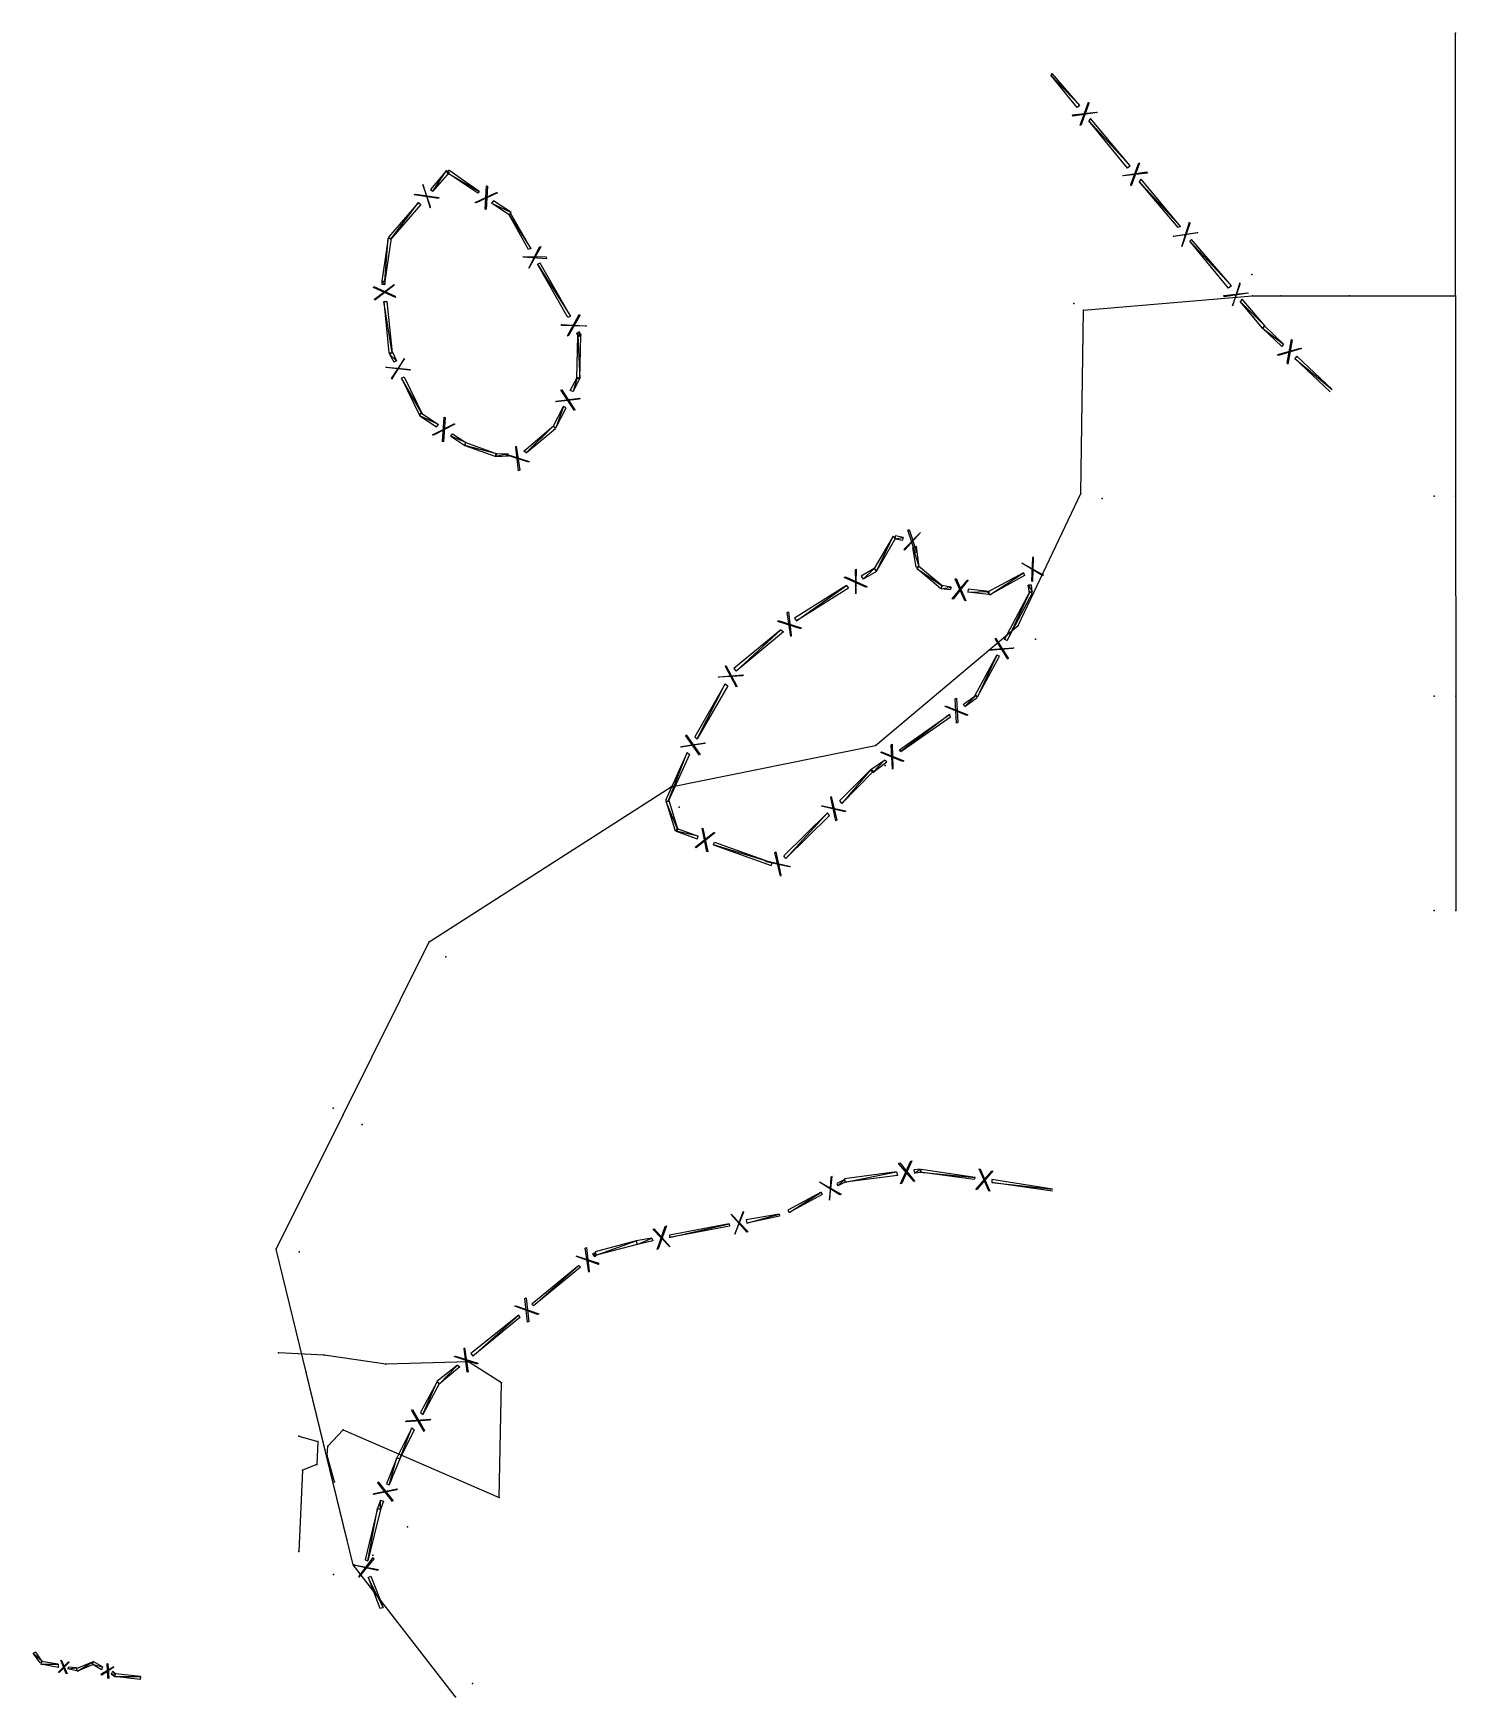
# Model space of a CAD drawing. Header units: feet. Extents: x 2488239 to 2489897, y 415172 to 417111.
import ezdxf

# ---------------------------------------------------------------- set-up
doc = ezdxf.new("R2010")
doc.units = ezdxf.units.FT
for name, color, linetype in [('SANITARY_ALIGN', 1, 'Continuous'), ('SANITARY_BORE', 5, 'Continuous'), ('SANITARY_OFFSET', 6, 'Continuous'), ('SILT_FENCE', 3, 'Continuous'), ('SILT_POINTS', 2, 'Continuous')]:
    doc.layers.add(name, color=color, linetype=linetype)

msp = doc.modelspace()

# ---------------------------------------------------------------- linework, layer by layer
at = {"layer": 'SANITARY_ALIGN'}
for points in [[(2489897.1, 416805.2), (2489897, 417111.4)], [(2488731.6, 415172.2), (2488612.2, 415326), (2488522.5, 415694), (2488600.4, 415850.5), (2488700.7, 416052.1), (2488982.7, 416233), (2489221, 416281.1), (2489387.2, 416420.8), (2489460.5, 416574.9), (2489463.6, 416788.5), (2489660.6, 416805.3), (2489897.1, 416805.2)], [(2489897.1, 416805.2), (2489897.2, 416571.9), (2489897.3, 416338.7), (2489897.4, 416088.7)]]:
    msp.add_lwpolyline(points, dxfattribs=at)
for p in [(2489897, 417111.4, 833.2), (2489660.6, 416805.3, 830.7), (2489897.1, 416805.2, 831.9), (2489452.1, 416796.4), (2489463.6, 416788.5, 830.7), (2489460.5, 416574.9, 830.2), (2489897.2, 416571.9, 833.7), (2489387.2, 416420.8, 829.7), (2489872.3, 416338.5), (2489897.3, 416338.7, 834.8), (2489221, 416281.1, 829), (2488982.7, 416233, 828.5), (2489897.4, 416088.7, 836.3), (2488700.7, 416052.1, 827.5), (2488588.7, 415858.3), (2488600.4, 415850.5, 827), (2488522.5, 415694, 826.4), (2488612.2, 415326, 825.5), (2488731.6, 415172.2, 825.1)]:
    msp.add_point(p, dxfattribs=at)
at = {"layer": 'SANITARY_BORE'}
for p, q in [((2489693.4, 416805.3), (2489773.4, 416805.2)), ((2488604.9, 415356), (2488557.5, 415550.3))]:
    msp.add_line(p, q, dxfattribs=at)
for p in [(2489693.4, 416805.3), (2489773.4, 416805.2), (2488557.5, 415550.3), (2488604.9, 415356)]:
    msp.add_point(p, dxfattribs=at)
at = {"layer": 'SANITARY_CLEAR_ZONE'}
for p, q in [((2488652.9, 416872.7), (2488656.5, 416872.6)), ((2489181.9, 416213.5), (2489179.5, 416216.8)), ((2489245.5, 415784), (2489246.5, 415780)), ((2488364.1, 415195.8), (2488364, 415192.2))]:
    msp.add_line(p, q, dxfattribs=at)
for points in [[(2489427, 417064.3), (2489425.2, 417062.5), (2489459.3, 417027.3), (2489427, 417064.3)], [(2489425.2, 417062.5), (2489459.3, 417027.3), (2489456.1, 417024.9), (2489425.2, 417062.5)], [(2489450.5, 417016.1), (2489478.1, 417019.3), (2489479.2, 417018.9), (2489451.1, 417014.6), (2489450.5, 417016.1)], [(2489460.5, 417004), (2489459.5, 417004.4), (2489469.1, 417031), (2489469.8, 417029.5), (2489460.5, 417004)], [(2489471.8, 417012), (2489469.6, 417009.2), (2489518, 416956.8), (2489471.8, 417012)], [(2489469.6, 417009.2), (2489518, 416956.8), (2489514.8, 416954.3), (2489469.6, 417009.2)], [(2489519.2, 416933.5), (2489518.6, 416934.9), (2489527.8, 416960.5), (2489528.8, 416960.1), (2489519.2, 416933.5)], [(2488702.3, 416929.4), (2488705.1, 416927.2), (2488721.1, 416951.4), (2488702.3, 416929.4)], [(2488705.1, 416927.2), (2488721.1, 416951.4), (2488723.9, 416949.2), (2488705.1, 416927.2)], [(2488723.6, 416951.7), (2488721.4, 416948.9), (2488759.1, 416926.9), (2488723.6, 416951.7)], [(2488721.4, 416948.9), (2488759.1, 416926.9), (2488757.3, 416925.1), (2488721.4, 416948.9)], [(2489509.2, 416945.5), (2489537.2, 416949.8), (2489537.9, 416948.4), (2489510.2, 416945.2), (2489509.2, 416945.5)], [(2489530.5, 416941.4), (2489528.3, 416938.6), (2489576.7, 416886.2), (2489530.5, 416941.4)], [(2489528.3, 416938.6), (2489576.7, 416886.2), (2489573.8, 416884.9), (2489528.3, 416938.6)], [(2488712.1, 416919.8), (2488711.7, 416918.8), (2488683.2, 416923.1), (2488684.6, 416923.7), (2488712.1, 416919.8)], [(2488701.7, 416907.9), (2488702.1, 416909), (2488693.5, 416935), (2488701.7, 416907.9)], [(2488754.5, 416914.1), (2488779.1, 416925.7), (2488780.2, 416925.3), (2488755.5, 416913.7), (2488754.5, 416914.1)], [(2488767.2, 416905.9), (2488766.1, 416906.3), (2488767.5, 416933.5), (2488768.6, 416933.1), (2488767.2, 416905.9)], [(2488653.3, 416873.7), (2488656.1, 416871.5), (2488688.3, 416914), (2488653.3, 416873.7)], [(2488656.1, 416871.5), (2488688.3, 416914), (2488691.1, 416911.8), (2488656.1, 416871.5)], [(2488775.6, 416916.1), (2488773.4, 416913.3), (2488796.1, 416902.7), (2488775.6, 416916.1)], [(2488773.4, 416913.3), (2488796.1, 416902.7), (2488793.8, 416899.9), (2488773.4, 416913.3)], [(2488795.7, 416901.6), (2488793.8, 416899.9), (2488819.3, 416860.6), (2488795.7, 416901.6)], [(2488793.8, 416899.9), (2488819.3, 416860.6), (2488816.4, 416859.2), (2488793.8, 416899.9)], [(2489567.9, 416875), (2489595.9, 416879.3), (2489596.9, 416878.9), (2489568.9, 416874.6), (2489567.9, 416875)], [(2489577.9, 416862.9), (2489578.3, 416864), (2489586.9, 416891), (2489587.5, 416889.5), (2489577.9, 416862.9)], [(2488645.6, 416822.4), (2488649.1, 416822.3), (2488652.9, 416872.7), (2488645.6, 416822.4)], [(2488649.1, 416822.3), (2488652.9, 416872.7), (2488656.5, 416872.6), (2488649.1, 416822.3)], [(2488817, 416837.4), (2488817.3, 416838.5), (2488829.8, 416862.8), (2488830.8, 416862.4), (2488817, 416837.4)], [(2489589.2, 416870.9), (2489587.4, 416869.2), (2489635.8, 416816.8), (2489589.2, 416870.9)], [(2489587.4, 416869.2), (2489635.8, 416816.8), (2489632.5, 416814.3), (2489587.4, 416869.2)], [(2488838, 416849), (2488837.3, 416850.5), (2488809.8, 416850.8), (2488838, 416849)], [(2488830, 416843.5), (2488827.1, 416842.1), (2488865.3, 416781.4), (2488830, 416843.5)], [(2488827.1, 416842.1), (2488865.3, 416781.4), (2488862.4, 416780.1), (2488827.1, 416842.1)], [(2488645.5, 416818.8), (2488649, 416818.7), (2488645.6, 416822.4), (2488645.5, 416818.8)], [(2488649, 416818.7), (2488645.6, 416822.4), (2488649.1, 416822.3), (2488649, 416818.7)], [(2489637, 416793.5), (2489646.2, 416819), (2489645.6, 416820.5), (2489637, 416793.5)], [(2488661.5, 416803.4), (2488635.7, 416815.1), (2488636.1, 416816.2), (2488660.9, 416804.8), (2488661.5, 416803.4)], [(2488659.8, 416818.5), (2488659.4, 416817.4), (2488637.5, 416800.1), (2488636.8, 416801.5), (2488659.8, 416818.5)], [(2489626.9, 416805.5), (2489654.6, 416808.8), (2489655.6, 416808.4), (2489627.6, 416804.1), (2489626.9, 416805.5)], [(2489648.3, 416801.4), (2489646.1, 416798.6), (2489675.4, 416770), (2489648.3, 416801.4)], [(2488653.8, 416738.8), (2488657.4, 416738.7), (2488647.8, 416798.7), (2488653.8, 416738.8)], [(2488657.4, 416738.7), (2488647.8, 416798.7), (2488651.4, 416798.6), (2488657.4, 416738.7)], [(2488862.9, 416758.2), (2488861.8, 416758.6), (2488875.7, 416783.7), (2488876.4, 416782.2), (2488862.9, 416758.2)], [(2489646.1, 416798.6), (2489675.4, 416770), (2489672.1, 416767.5), (2489646.1, 416798.6)], [(2488854.7, 416772), (2488882.9, 416770.3), (2488884, 416769.9), (2488855.3, 416770.6), (2488854.7, 416772)], [(2488875.6, 416763.3), (2488872.7, 416761.9), (2488878, 416760), (2488875.6, 416763.3)], [(2489674.3, 416770.4), (2489672.1, 416767.5), (2489696.7, 416749), (2489674.3, 416770.4)], [(2489672.1, 416767.5), (2489696.7, 416749), (2489694.5, 416746.2), (2489672.1, 416767.5)], [(2488872.7, 416761.9), (2488878, 416760), (2488874.7, 416757.6), (2488872.7, 416761.9)], [(2488874, 416759), (2488876.3, 416708.9), (2488872.8, 416709), (2488874, 416759)], [(2488877.6, 416758.9), (2488874, 416759), (2488876.3, 416708.9), (2488877.6, 416758.9)], [(2489690, 416737), (2489716.6, 416744.2), (2489717.7, 416743.9), (2489690.6, 416735.6), (2489690, 416737)], [(2489701.5, 416725.7), (2489700.8, 416727.1), (2489705.8, 416754.2), (2489706.8, 416753.8), (2489701.5, 416725.7)], [(2488662.5, 416729.7), (2488654.5, 416737.4), (2488657.8, 416739.8), (2488662.5, 416729.7)], [(2488659.6, 416728.3), (2488662.5, 416729.7), (2488654.5, 416737.4), (2488659.6, 416728.3)], [(2488671.9, 416732.3), (2488656.3, 416709.1), (2488657.4, 416708.7), (2488671.9, 416732.3)], [(2489712.1, 416735.1), (2489709.9, 416732.2), (2489753.3, 416696.1), (2489712.1, 416735.1)], [(2489751.1, 416693.3), (2489709.9, 416732.2), (2489753.3, 416696.1)], [(2488679.1, 416718.9), (2488651.2, 416721.7), (2488650.2, 416722.1), (2488678, 416719.2), (2488679.1, 416718.9)], [(2488692.1, 416668.4), (2488668.5, 416709.5), (2488671.4, 416710.8), (2488692.1, 416668.4)], [(2488689.2, 416667.1), (2488692.1, 416668.4), (2488668.5, 416709.5), (2488689.2, 416667.1)], [(2488873.1, 416710), (2488868.4, 416693.7), (2488865.2, 416694.8), (2488873.1, 416710)], [(2488876.3, 416708.9), (2488873.1, 416710), (2488868.4, 416693.7), (2488876.3, 416708.9)], [(2488848.5, 416681.7), (2488848.8, 416682.7), (2488876.5, 416686), (2488876.1, 416684.9), (2488848.5, 416681.7)], [(2488854.9, 416696.2), (2488870.4, 416672.5), (2488870, 416671.5), (2488854.5, 416695.1), (2488854.9, 416696.2)], [(2488711.5, 416655.4), (2488689.9, 416665.6), (2488691.1, 416668.8), (2488711.5, 416655.4)], [(2488709.3, 416652.6), (2488711.5, 416655.4), (2488689.9, 416665.6), (2488709.3, 416652.6)], [(2488857.3, 416676.1), (2488848.4, 416651.6), (2488845.2, 416652.8), (2488857.3, 416676.1)], [(2488860.5, 416674.9), (2488857.3, 416676.1), (2488848.4, 416651.6), (2488860.5, 416674.9)], [(2488730.8, 416655.7), (2488705.8, 416643), (2488704.7, 416643.4), (2488729.7, 416656), (2488730.8, 416655.7)], [(2488718.1, 416663.8), (2488719.2, 416663.5), (2488717.4, 416635.2), (2488716.3, 416635.6), (2488718.1, 416663.8)], [(2488845.6, 416653.8), (2488813.7, 416622.1), (2488810.9, 416624.3), (2488845.6, 416653.8)], [(2488848, 416650.6), (2488845.6, 416653.8), (2488813.7, 416622.1), (2488848, 416650.6)], [(2488743.5, 416634.2), (2488725.8, 416641.8), (2488728, 416644.6), (2488743.5, 416634.2)], [(2488742.3, 416631), (2488743.5, 416634.2), (2488725.8, 416641.8), (2488742.3, 416631)], [(2488779.7, 416621.1), (2488742.3, 416631), (2488743.5, 416634.2), (2488779.7, 416621.1)], [(2488778.5, 416618), (2488779.7, 416621.1), (2488742.3, 416631), (2488778.5, 416618)], [(2488802.1, 416629.9), (2488806.4, 416601.9), (2488804.9, 416601.2), (2488801.7, 416628.8), (2488802.1, 416629.9)], [(2488792.9, 416621.2), (2488778.5, 416618), (2488778.6, 416621.5), (2488792.9, 416621.2)], [(2488793.2, 416618.7), (2488792.9, 416621.2), (2488778.5, 416618), (2488793.2, 416618.7)], [(2488790, 416619.8), (2488791.5, 416620.5), (2488817.4, 416612.3), (2488817, 416611.3), (2488790, 416619.8)], [(2489268.8, 416506.9), (2489267.3, 416506.2), (2489258.7, 416532.2), (2489260.1, 416532.8), (2489268.8, 416506.9)], [(2489219.6, 416487.3), (2489222.4, 416485.1), (2489241.7, 416525.1), (2489219.6, 416487.3)], [(2489222.4, 416485.1), (2489241.7, 416525.1), (2489244.5, 416522.9), (2489222.4, 416485.1)], [(2489244.2, 416525.4), (2489243, 416522.2), (2489253.1, 416523.4), (2489244.2, 416525.4)], [(2489243, 416522.2), (2489253.1, 416523.4), (2489251.9, 416520.2), (2489243, 416522.2)], [(2489254.2, 416509.7), (2489255.2, 416509.3), (2489273.3, 416529.3), (2489254.2, 416509.7)], [(2489268.6, 416512.9), (2489264.6, 416512), (2489271.9, 416488.9), (2489268.6, 416512.9)], [(2489264.6, 416512), (2489271.9, 416488.9), (2489268.3, 416489), (2489264.6, 416512)], [(2489416.6, 416479.9), (2489416.2, 416478.8), (2489391.5, 416493.7), (2489392.6, 416493.4), (2489416.6, 416479.9)], [(2489403.1, 416472.7), (2489404.5, 416499.9), (2489404.9, 416500.9), (2489404.2, 416472.3), (2489403.1, 416472.7)], [(2489210.9, 416466.5), (2489210.5, 416465.4), (2489184.6, 416477.1), (2489186.1, 416477.8), (2489210.9, 416466.5)], [(2489198.8, 416486.4), (2489197.4, 416485.8), (2489198.1, 416457.8), (2489198.8, 416486.4)], [(2489204.4, 416478.4), (2489206.8, 416475.1), (2489219.6, 416487.3), (2489204.4, 416478.4)], [(2489206.8, 416475.1), (2489219.6, 416487.3), (2489222, 416484.1), (2489206.8, 416475.1)], [(2489271.2, 416490.3), (2489269, 416487.5), (2489298.9, 416467.1), (2489271.2, 416490.3)], [(2489269, 416487.5), (2489298.9, 416467.1), (2489296.7, 416464.3), (2489269, 416487.5)], [(2489310.3, 416452.1), (2489327.7, 416473.5), (2489329.1, 416474.2), (2489311.4, 416451.8), (2489310.3, 416452.1)], [(2489326.4, 416449.9), (2489325.3, 416450.3), (2489313.8, 416475), (2489315.2, 416475.6), (2489326.4, 416449.9)], [(2489351.7, 416460), (2489354.1, 416456.8), (2489393.4, 416482.2), (2489351.7, 416460)], [(2489354.1, 416456.8), (2489393.4, 416482.2), (2489394.7, 416479.4), (2489354.1, 416456.8)], [(2489126.6, 416429.6), (2489129, 416426.3), (2489187.3, 416467.8), (2489126.6, 416429.6)], [(2489129, 416426.3), (2489187.3, 416467.8), (2489189.7, 416464.5), (2489129, 416426.3)], [(2489297.8, 416467.5), (2489297.7, 416463.9), (2489309.2, 416465.8), (2489297.8, 416467.5)], [(2489297.7, 416463.9), (2489309.2, 416465.8), (2489308.1, 416462.6), (2489297.7, 416463.9)], [(2489328.9, 416463.5), (2489328.8, 416459.9), (2489353.1, 416460.7), (2489328.9, 416463.5)], [(2489328.8, 416459.9), (2489353.1, 416460.7), (2489353, 416457.1), (2489328.8, 416459.9)], [(2489401, 416460.2), (2489374.6, 416403.6), (2489371.4, 416404.8), (2489401, 416460.2)], [(2489404.2, 416459.1), (2489401, 416460.2), (2489374.6, 416403.6), (2489404.2, 416459.1)], [(2489402.7, 416468.1), (2489399.1, 416468.1), (2489403.6, 416460.5), (2489402.7, 416468.1)], [(2489399.1, 416468.1), (2489403.6, 416460.5), (2489400.7, 416459.2), (2489399.1, 416468.1)], [(2489122.4, 416408.2), (2489118.1, 416436.2), (2489119.6, 416436.9), (2489122.8, 416409.3), (2489122.4, 416408.2)], [(2489056, 416370.9), (2489058.4, 416367.6), (2489110.8, 416416), (2489056, 416370.9)], [(2489058.4, 416367.6), (2489110.8, 416416), (2489113.6, 416413.8), (2489058.4, 416367.6)], [(2489134.5, 416418.3), (2489134.1, 416417.2), (2489107.1, 416425.8), (2489107.5, 416426.8), (2489134.5, 416418.3)], [(2489353.5, 416392), (2489353.9, 416393.1), (2489382.2, 416394.9), (2489380.8, 416394.2), (2489353.5, 416392)], [(2489361, 416406.1), (2489375.5, 416382.9), (2489375.1, 416381.8), (2489360.7, 416405.1), (2489361, 416406.1)], [(2489059.1, 416349.3), (2489046.1, 416373.3), (2489046.4, 416374.3), (2489059.4, 416350.4), (2489059.1, 416349.3)], [(2489362.3, 416386.4), (2489340, 416338), (2489336.8, 416339.1), (2489362.3, 416386.4)], [(2489365.5, 416385.3), (2489362.3, 416386.4), (2489340, 416338), (2489365.5, 416385.3)], [(2489066.6, 416363.5), (2489066.2, 416362.4), (2489037.9, 416360.6), (2489039.3, 416361.3), (2489066.6, 416363.5)], [(2489010.4, 416291.2), (2489013.2, 416289), (2489045.9, 416352.9), (2489010.4, 416291.2)], [(2489013.2, 416289), (2489045.9, 416352.9), (2489048.7, 416350.7), (2489013.2, 416289)], [(2489315.3, 416336.1), (2489317.1, 416307.8), (2489315.6, 416307.1), (2489313.8, 416335.4), (2489315.3, 416336.1)], [(2489338.3, 416339.8), (2489325, 416326.5), (2489323.7, 416329.4), (2489338.3, 416339.8)], [(2489339.6, 416336.9), (2489338.3, 416339.8), (2489325, 416326.5), (2489339.6, 416336.9)], [(2489307.3, 416317.3), (2489250.7, 416274), (2489249, 416275.9), (2489307.3, 416317.3)], [(2489308.6, 416314.4), (2489307.3, 416317.3), (2489250.7, 416274), (2489308.6, 416314.4)], [(2489302.1, 416326.4), (2489302.5, 416327.5), (2489328.7, 416316.8), (2489327.3, 416316.1), (2489302.1, 416326.4)], [(2489022.4, 416284.4), (2489022, 416283.4), (2488994, 416279.1), (2488994.3, 416280.1), (2489022.4, 416284.4)], [(2489015.9, 416269.9), (2489000, 416292.5), (2489000.4, 416293.6), (2489016.3, 416271), (2489015.9, 416269.9)], [(2489240.6, 416282.5), (2489241.3, 416254.6), (2489240.9, 416253.5), (2489239.1, 416281.8), (2489240.6, 416282.5)], [(2488976.3, 416216.9), (2488979.5, 416215.7), (2489001.3, 416272.8), (2488976.3, 416216.9)], [(2488979.5, 416215.7), (2489001.3, 416272.8), (2489004.1, 416270.6), (2488979.5, 416215.7)], [(2489231.5, 416264.1), (2489217.9, 416249.8), (2489215.5, 416253.1), (2489231.5, 416264.1)], [(2489234.3, 416261.9), (2489231.5, 416264.1), (2489217.9, 416249.8), (2489234.3, 416261.9)], [(2489227.4, 416272.8), (2489227.8, 416273.9), (2489254, 416263.2), (2489252.6, 416262.5), (2489227.4, 416272.8)], [(2489215.5, 416253.1), (2489181.9, 416213.5), (2489179.5, 416216.8), (2489215.5, 416253.1)], [(2489218.3, 416250.9), (2489215.5, 416253.1), (2489181.9, 416213.5), (2489218.3, 416250.9)], [(2489169.3, 416221.7), (2489176.1, 416194), (2489174.6, 416193.3), (2489168.9, 416220.6), (2489169.3, 416221.7)], [(2488990.5, 416182.9), (2488977, 416215.4), (2488979.9, 416216.8), (2488990.5, 416182.9)], [(2488987.6, 416181.5), (2488990.5, 416182.9), (2488977, 416215.4), (2488987.6, 416181.5)], [(2489164.9, 416202.8), (2489116.6, 416149.3), (2489114.2, 416152.6), (2489164.9, 416202.8)], [(2489167.3, 416199.6), (2489164.9, 416202.8), (2489116.6, 416149.3), (2489167.3, 416199.6)], [(2489157.9, 416210.2), (2489159.3, 416210.8), (2489186, 416204.8), (2489185.6, 416203.7), (2489157.9, 416210.2)], [(2489014.2, 416175.5), (2488988.6, 416181.2), (2488989.8, 416184.3), (2489014.2, 416175.5)], [(2489013.1, 416172.3), (2489014.2, 416175.5), (2488988.6, 416181.2), (2489013.1, 416172.3)], [(2489018.8, 416184.7), (2489019.8, 416184.3), (2489025.6, 416157), (2489024.5, 416157.4), (2489018.8, 416184.7)], [(2489033.7, 416179.3), (2489011.8, 416162), (2489010.7, 416162.4), (2489032.6, 416179.7), (2489033.7, 416179.3)], [(2489100.4, 416144.4), (2489032.2, 416165.4), (2489033.4, 416168.6), (2489100.4, 416144.4)], [(2489099.3, 416141.2), (2489100.4, 416144.4), (2489032.2, 416165.4), (2489099.3, 416141.2)], [(2489093.6, 416145.6), (2489094, 416146.7), (2489121.8, 416140.2), (2489120.3, 416139.6), (2489093.6, 416145.6)], [(2489105, 416157.1), (2489110.8, 416129.8), (2489110.4, 416128.7), (2489103.6, 416156.4), (2489105, 416157.1)], [(2489266.7, 415772.7), (2489265.7, 415773.1), (2489247.9, 415793.9), (2489249.4, 415794.6), (2489266.7, 415772.7)], [(2489250.2, 415770.3), (2489261.9, 415796.1), (2489263.4, 415796.8), (2489251.7, 415770.9), (2489250.2, 415770.3)], [(2489170.3, 415778.7), (2489168.8, 415778), (2489167.4, 415750.9), (2489170.3, 415778.7)], [(2489175.8, 415770.7), (2489177.2, 415767.8), (2489184.5, 415774.8), (2489175.8, 415770.7)], [(2489177.2, 415767.8), (2489184.5, 415774.8), (2489185.8, 415771.9), (2489177.2, 415767.8)], [(2489184.9, 415775.8), (2489185.8, 415771.9), (2489245.5, 415784), (2489184.9, 415775.8)], [(2489185.8, 415771.9), (2489245.5, 415784), (2489246.5, 415780), (2489185.8, 415771.9)], [(2489265.6, 415786.3), (2489266.6, 415782.4), (2489273.2, 415787.2), (2489265.6, 415786.3)], [(2489266.6, 415782.4), (2489273.2, 415787.2), (2489274.1, 415783.2), (2489266.6, 415782.4)], [(2489274.2, 415786.8), (2489273.1, 415783.6), (2489337, 415777.4), (2489274.2, 415786.8)], [(2489273.1, 415783.6), (2489337, 415777.4), (2489336.2, 415775.2), (2489273.1, 415783.6)], [(2489338.1, 415763.7), (2489356.5, 415784.8), (2489357.9, 415785.4), (2489339.1, 415763.4), (2489338.1, 415763.7)], [(2489354.1, 415761.6), (2489353, 415761.9), (2489341.9, 415787.6), (2489342.9, 415787.2), (2489354.1, 415761.6)], [(2489356.6, 415775.1), (2489356.5, 415771.5), (2489427.2, 415764), (2489356.6, 415775.1)], [(2489118.8, 415739.6), (2489120.2, 415736.7), (2489157.6, 415760.4), (2489118.8, 415739.6)], [(2489120.2, 415736.7), (2489157.6, 415760.4), (2489159, 415757.5), (2489120.2, 415736.7)], [(2489180.8, 415758), (2489179.4, 415757.4), (2489155.8, 415771.9), (2489156.9, 415771.5), (2489180.8, 415758)], [(2489427.5, 415761.5), (2489356.5, 415771.5), (2489427.2, 415764)], [(2489072.4, 415714.3), (2489071, 415713.6), (2489052.2, 415734.8), (2489053.2, 415734.4), (2489072.4, 415714.3)], [(2489067.6, 415737.6), (2489066.2, 415737), (2489056.9, 415711.4), (2489067.6, 415737.6)], [(2489070.2, 415728.3), (2489071.2, 415724.3), (2489108.7, 415734.8), (2489070.2, 415728.3)], [(2489071.2, 415724.3), (2489108.7, 415734.8), (2489109, 415732.3), (2489071.2, 415724.3)], [(2488981.8, 415696.5), (2488980.7, 415696.9), (2488961.6, 415717.1), (2488963, 415717.7), (2488981.8, 415696.5)], [(2488966.3, 415693.7), (2488975.9, 415720.3), (2488977.4, 415721), (2488967.8, 415694.4), (2488966.3, 415693.7)], [(2488980.7, 415710.1), (2488981, 415707.6), (2489050.4, 415723.4), (2488980.7, 415710.1)], [(2488981, 415707.6), (2489050.4, 415723.4), (2489050.7, 415720.9), (2488981, 415707.6)], [(2488886.9, 415667.1), (2488882.6, 415695.1), (2488884.1, 415695.8), (2488887.3, 415668.1), (2488886.9, 415667.1)], [(2488894.3, 415690.8), (2488895.3, 415686.9), (2488942.2, 415703.6), (2488894.3, 415690.8)], [(2488895.3, 415686.9), (2488942.2, 415703.6), (2488943.2, 415699.6), (2488895.3, 415686.9)], [(2488942.2, 415703.6), (2488943.2, 415699.6), (2488960.2, 415706.7), (2488942.2, 415703.6)], [(2488943.2, 415699.6), (2488960.2, 415706.7), (2488961.6, 415703.8), (2488943.2, 415699.6)], [(2488899, 415677.1), (2488872, 415685.7), (2488897.6, 415676.4), (2488899, 415677.1)], [(2488891.1, 415688.4), (2488893.5, 415685.1), (2488894, 415689.8), (2488891.1, 415688.4)], [(2488893.5, 415685.1), (2488894, 415689.8), (2488895.7, 415687.9), (2488893.5, 415685.1)], [(2488820.5, 415629.7), (2488822.3, 415627.9), (2488875.3, 415674.9), (2488820.5, 415629.7)], [(2488822.3, 415627.9), (2488875.3, 415674.9), (2488877.1, 415673), (2488822.3, 415627.9)], [(2488828.5, 415618.4), (2488827, 415617.8), (2488800.4, 415627.4), (2488801.9, 415628.1), (2488828.5, 415618.4)], [(2488815.3, 415608.7), (2488812.1, 415636.4), (2488813.6, 415637.1), (2488816.8, 415609.4), (2488815.3, 415608.7)], [(2488749.3, 415572.5), (2488751.7, 415569.2), (2488805.2, 415617.2), (2488749.3, 415572.5)], [(2488751.7, 415569.2), (2488805.2, 415617.2), (2488806.5, 415614.3), (2488751.7, 415569.2)], [(2488757.3, 415561.2), (2488756.9, 415560.1), (2488729.9, 415568.7), (2488731.3, 415569.4), (2488757.3, 415561.2)], [(2488745.2, 415551.1), (2488741.6, 415577.7), (2488742, 415578.8), (2488746.3, 415550.7), (2488745.2, 415551.1)], [(2488709.8, 415539.8), (2488712.3, 415536.6), (2488733.6, 415558.9), (2488709.8, 415539.8)], [(2488712.3, 415536.6), (2488733.6, 415558.9), (2488736.4, 415556.7), (2488712.3, 415536.6)], [(2488690.7, 415503.5), (2488693.5, 415501.3), (2488709.5, 415538.8), (2488690.7, 415503.5)], [(2488693.5, 415501.3), (2488709.5, 415538.8), (2488712.7, 415537.6), (2488693.5, 415501.3)], [(2488694.8, 415481.5), (2488680.7, 415505.9), (2488681.1, 415506.9), (2488695.2, 415482.6), (2488694.8, 415481.5)], [(2488663.2, 415450.9), (2488666.4, 415449.7), (2488680.6, 415485.5), (2488663.2, 415450.9)], [(2488666.4, 415449.7), (2488680.6, 415485.5), (2488683.4, 415483.3), (2488666.4, 415449.7)], [(2488702.3, 415495.7), (2488701.9, 415494.6), (2488673.6, 415492.8), (2488674, 415493.9), (2488702.3, 415495.7)], [(2488651, 415420.4), (2488654.2, 415419.2), (2488663.2, 415450.9), (2488651, 415420.4)], [(2488654.2, 415419.2), (2488663.2, 415450.9), (2488666.4, 415449.7), (2488654.2, 415419.2)], [(2488663.4, 415414.7), (2488663, 415413.6), (2488635.7, 415407.9), (2488636.1, 415409), (2488663.4, 415414.7)], [(2488658, 415399.8), (2488640.7, 415421.7), (2488641.1, 415422.8), (2488658.4, 415400.9), (2488658, 415399.8)], [(2488626.3, 415331.9), (2488629.4, 415330.8), (2488640.6, 415391.7), (2488626.3, 415331.9)], [(2488629.4, 415330.8), (2488640.6, 415391.7), (2488643.8, 415390.5), (2488629.4, 415330.8)], [(2488640.6, 415391.7), (2488643.8, 415390.5), (2488644.1, 415401.2), (2488640.6, 415391.7)], [(2488643.8, 415390.5), (2488644.1, 415401.2), (2488647.3, 415400.1), (2488643.8, 415390.5)], [(2488635.6, 415334.5), (2488636.3, 415333.1), (2488618.9, 415311.7), (2488619.3, 415312.8), (2488635.6, 415334.5)], [(2488641, 415319.4), (2488614.3, 415325.4), (2488613.2, 415325.8), (2488641.3, 415320.5), (2488641, 415319.4)], [(2488647, 415276.3), (2488629.7, 415311.4), (2488632.6, 415312.8), (2488647, 415276.3)], [(2488643.1, 415275.3), (2488647, 415276.3), (2488629.7, 415311.4), (2488643.1, 415275.3)], [(2488242.1, 415224.2), (2488239.2, 415222.9), (2488250.1, 415212.9), (2488242.1, 415224.2)], [(2488239.2, 415222.9), (2488250.1, 415212.9), (2488247.2, 415211.6), (2488239.2, 415222.9)], [(2488249, 415213.3), (2488247.9, 415210.1), (2488268.2, 415210), (2488249, 415213.3)], [(2488268.4, 415200.3), (2488280.1, 415212.9), (2488281.2, 415212.5), (2488269.8, 415201), (2488268.4, 415200.3)], [(2488278.7, 415199), (2488277.6, 415199.4), (2488271.2, 415214.9), (2488272.3, 415214.5), (2488278.7, 415199)], [(2488289.2, 415204.8), (2488290.6, 415201.9), (2488307.7, 415212.6), (2488289.2, 415204.8)], [(2488290.6, 415201.9), (2488307.7, 415212.6), (2488309, 415209.7), (2488290.6, 415201.9)], [(2488309.1, 415213.3), (2488308, 415210.1), (2488320, 415206.9), (2488309.1, 415213.3)], [(2488327.2, 415193.5), (2488326.2, 415193.9), (2488325.2, 415211.1), (2488326.2, 415210.7), (2488327.2, 415193.5)], [(2488247.9, 415210.1), (2488268.2, 415210), (2488268.2, 415206.4), (2488247.9, 415210.1)], [(2488280.3, 415206.8), (2488279.6, 415204.7), (2488289.6, 415205.9), (2488280.3, 415206.8)], [(2488279.6, 415204.7), (2488289.6, 415205.9), (2488289.5, 415202.3), (2488279.6, 415204.7)], [(2488308, 415210.1), (2488320, 415206.9), (2488318.9, 415203.7), (2488308, 415210.1)], [(2488318, 415198), (2488319.1, 415197.6), (2488333.3, 415206.9), (2488318, 415198)], [(2488331.4, 415201.6), (2488330.2, 415198.4), (2488335.2, 415199), (2488331.4, 415201.6)], [(2488330.2, 415198.4), (2488335.2, 415199), (2488334.1, 415195.8), (2488330.2, 415198.4)], [(2488335.2, 415199), (2488334.1, 415195.8), (2488364.1, 415195.8), (2488335.2, 415199)], [(2488334.1, 415195.8), (2488364.1, 415195.8), (2488364, 415192.2), (2488334.1, 415195.8)]]:
    msp.add_lwpolyline(points, dxfattribs=at)
at = {"layer": 'SANITARY_OFFSET'}
for p in [(2489659.6, 416830.3), (2489661.7, 416780.3), (2489485.4, 416569.1), (2489872.2, 416571.9), (2489407.4, 416405.1), (2489232.2, 416257.9), (2488992.3, 416209.4), (2489872.4, 416088.7), (2488720, 416034.8), (2488622.8, 415839.4), (2488549, 415691), (2488635.2, 415337.1), (2488589.2, 415314.9), (2488751.3, 415187.6)]:
    msp.add_point(p, dxfattribs=at)
at = {"layer": 'SILT_FENCE'}
for points in [[(2488590.4, 415422.8), (2488581.9, 415453.5), (2488582.7, 415464.3), (2488600.6, 415483.5), (2488782.5, 415404.5), (2488785, 415538.2), (2488746.5, 415562.5), (2488650.1, 415560.1), (2488578.4, 415570.3), (2488525.2, 415573.2)], [(2488548.9, 415476), (2488571.1, 415469.7), (2488569.8, 415442.9), (2488553, 415436.2), (2488548.6, 415341.5)]]:
    msp.add_lwpolyline(points, dxfattribs=at)
at = {"layer": 'SILT_POINTS'}
for p in [(2488525.2, 415573.2), (2488578.4, 415570.3), (2488650.1, 415560.1), (2488746.5, 415562.5), (2488785, 415538.2), (2488600.6, 415483.5), (2488548.9, 415476), (2488571.1, 415469.7), (2488582.7, 415464.3), (2488581.9, 415453.5), (2488553, 415436.2), (2488569.8, 415442.9), (2488590.4, 415422.8), (2488782.5, 415404.5), (2488675.4, 415370.2), (2488548.6, 415341.5)]:
    msp.add_point(p, dxfattribs=at)

doc.saveas('drawing.dxf')
